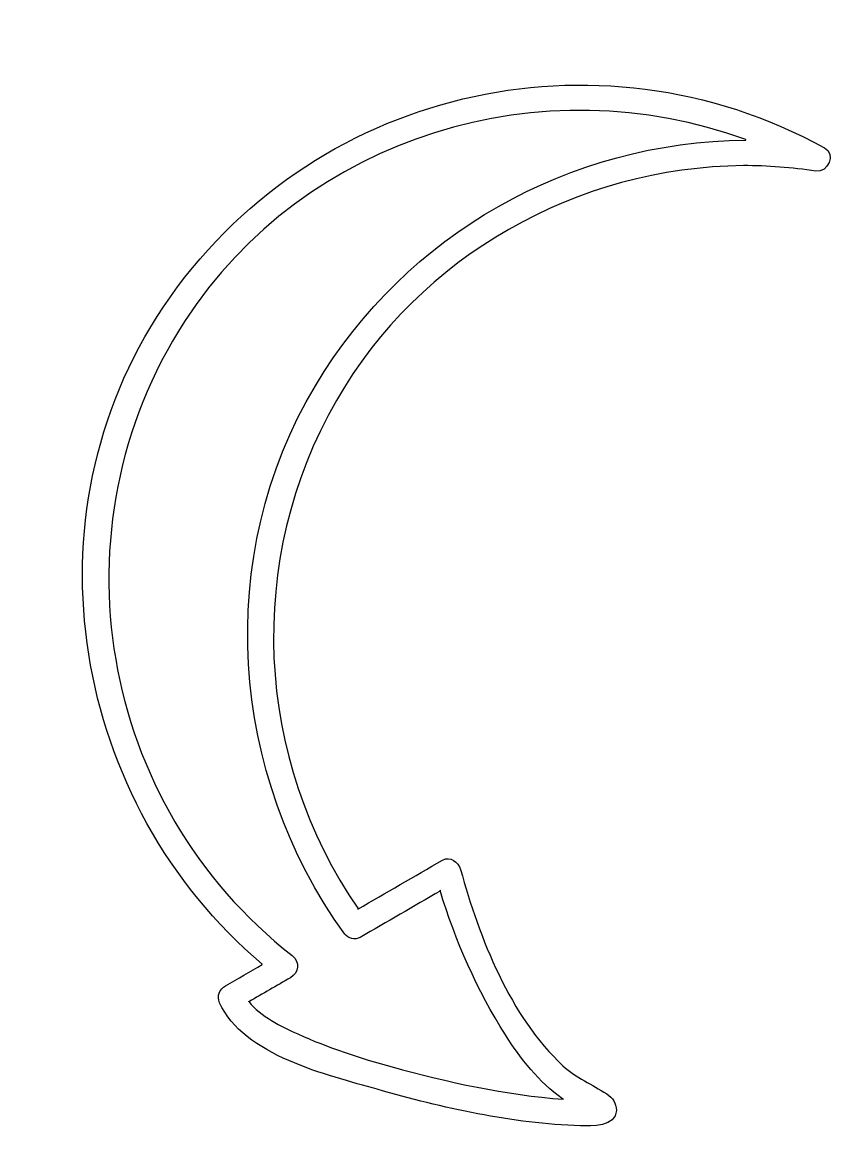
# Model space of a CAD drawing. Header units: centimetres. Extents: x -8.5 to 7.4, y -10.2 to 11.4.
import ezdxf

# ---------------------------------------------------------------- set-up
doc = ezdxf.new("R2010")
doc.units = ezdxf.units.CM
doc.header["$MEASUREMENT"] = 0
doc.layers.add('Camada 1', color=7, linetype='Continuous')

msp = doc.modelspace()

# ---------------------------------------------------------------- linework, layer by layer
at = {"layer": 'Camada 1'}
for points, knots in [([(-1.91356, -5.9346), (-3.95024, -2.98897), (-4.13061, 0.89051), (-2.34277, 4.00577), (-2.34277, 4.00577), (-0.72042, 6.83265), (2.37219, 8.56332), (5.61098, 8.59348), (5.61098, 8.59348), (6.08755, 8.59793), (6.55689, 8.55244), (7.02904, 8.48749), (7.02904, 8.48749), (7.26746, 8.45463), (7.41986, 8.81994), (7.19655, 8.94273), (7.19655, 8.94273), (2.72922, 11.39875), (-2.87548, 10.0679), (-5.72046, 5.83658), (-5.72046, 5.83658), (-8.48576, 1.72389), (-7.50069, -3.87276), (-3.7912, -7.01172), (-3.7912, -7.01172), (-3.7912, -7.01172), (-3.79199, -7.01664), (-3.79199, -7.01664), (-3.79199, -7.01664), (-4.03038, -7.15459), (-4.26874, -7.29257), (-4.50713, -7.43061), (-4.50713, -7.43061), (-4.62746, -7.50025), (-4.68538, -7.6322), (-4.62609, -7.76491), (-4.62609, -7.76491), (-4.16532, -8.79528), (-2.50728, -9.18133), (-1.54422, -9.45578), (-1.54422, -9.45578), (-0.2688, -9.81934), (1.09712, -10.12774), (2.42784, -10.16722), (2.42784, -10.16722), (2.62678, -10.17315), (3.13396, -10.19021), (3.12856, -9.87025), (3.12856, -9.87025), (3.12605, -9.72108), (3.06032, -9.6271), (2.93954, -9.54563), (2.93954, -9.54563), (2.65202, -9.35172), (2.34865, -9.238), (2.08573, -8.99583), (2.08573, -8.99583), (1.05637, -8.04777), (0.45013, -6.48845), (0.08405, -5.16101), (0.08405, -5.16101), (0.04423, -5.01663), (-0.11788, -4.88944), (-0.2707, -4.97792), (-0.2707, -4.97792), (-0.8214, -5.29685), (-1.37213, -5.61565), (-1.92286, -5.93442), (-1.92286, -5.93442), (-1.92286, -5.93442), (-1.91356, -5.9346), (-1.91356, -5.9346)], [0, 0, 0, 0, 0.05263158, 0.05263158, 0.05263158, 0.05263158, 0.10526316, 0.10526316, 0.10526316, 0.10526316, 0.15789474, 0.15789474, 0.15789474, 0.15789474, 0.21052632, 0.21052632, 0.21052632, 0.21052632, 0.26315789, 0.26315789, 0.26315789, 0.26315789, 0.31578947, 0.31578947, 0.31578947, 0.31578947, 0.36842105, 0.36842105, 0.36842105, 0.36842105, 0.42105263, 0.42105263, 0.42105263, 0.42105263, 0.47368421, 0.47368421, 0.47368421, 0.47368421, 0.52631579, 0.52631579, 0.52631579, 0.52631579, 0.57894737, 0.57894737, 0.57894737, 0.57894737, 0.63157895, 0.63157895, 0.63157895, 0.63157895, 0.68421053, 0.68421053, 0.68421053, 0.68421053, 0.73684211, 0.73684211, 0.73684211, 0.73684211, 0.78947368, 0.78947368, 0.78947368, 0.78947368, 0.84210526, 0.84210526, 0.84210526, 0.84210526, 0.89473684, 0.89473684, 0.89473684, 0.89473684, 1, 1, 1, 1]), ([(2.09583, -9.64893), (0.96868, -9.57196), (-0.1689, -9.3114), (-1.25165, -9.01808), (-1.25165, -9.01808), (-1.88115, -8.84769), (-2.50358, -8.64221), (-3.09839, -8.37353), (-3.09839, -8.37353), (-3.4175, -8.22949), (-3.82359, -8.03653), (-4.05581, -7.74094), (-4.05581, -7.74094), (-4.05581, -7.74094), (-4.05375, -7.74605), (-4.05375, -7.74605), (-4.05375, -7.74605), (-3.78284, -7.58926), (-3.51191, -7.43244), (-3.241, -7.27554), (-3.241, -7.27554), (-3.07482, -7.17942), (-3.04865, -6.9654), (-3.2048, -6.8435), (-3.2048, -6.8435), (-6.9925, -3.88707), (-7.92095, 1.51246), (-5.30954, 5.54879), (-5.30954, 5.54879), (-2.95493, 9.18829), (1.70374, 10.55711), (5.6576, 9.10196), (5.6576, 9.10196), (5.6576, 9.10196), (5.65818, 9.09302), (5.65818, 9.09302), (5.65818, 9.09302), (2.20053, 9.06084), (-0.9758, 7.26779), (-2.75377, 4.29353), (-2.75377, 4.29353), (-4.74659, 0.95975), (-4.43586, -3.30676), (-2.17978, -6.42376), (-2.17978, -6.42376), (-2.11832, -6.50859), (-1.97166, -6.54076), (-1.88075, -6.48811), (-1.88075, -6.48811), (-1.35841, -6.18572), (-0.83604, -5.88327), (-0.31368, -5.58083), (-0.31368, -5.58083), (-0.31368, -5.58083), (-0.31783, -5.56646), (-0.31783, -5.56646), (-0.31783, -5.56646), (-0.01763, -6.55537), (0.40663, -7.5244), (0.96093, -8.39176), (0.96093, -8.39176), (1.25374, -8.84997), (1.61876, -9.31952), (2.0752, -9.64049), (2.0752, -9.64049), (2.0752, -9.64049), (2.09583, -9.64893), (2.09583, -9.64893)], [0, 0, 0, 0, 0.05555556, 0.05555556, 0.05555556, 0.05555556, 0.11111111, 0.11111111, 0.11111111, 0.11111111, 0.16666667, 0.16666667, 0.16666667, 0.16666667, 0.22222222, 0.22222222, 0.22222222, 0.22222222, 0.27777778, 0.27777778, 0.27777778, 0.27777778, 0.33333333, 0.33333333, 0.33333333, 0.33333333, 0.38888889, 0.38888889, 0.38888889, 0.38888889, 0.44444444, 0.44444444, 0.44444444, 0.44444444, 0.5, 0.5, 0.5, 0.5, 0.55555556, 0.55555556, 0.55555556, 0.55555556, 0.61111111, 0.61111111, 0.61111111, 0.61111111, 0.66666667, 0.66666667, 0.66666667, 0.66666667, 0.72222222, 0.72222222, 0.72222222, 0.72222222, 0.77777778, 0.77777778, 0.77777778, 0.77777778, 0.83333333, 0.83333333, 0.83333333, 0.83333333, 0.88888889, 0.88888889, 0.88888889, 0.88888889, 1, 1, 1, 1])]:
    msp.add_open_spline(points, degree=3, knots=knots, dxfattribs=at)

doc.saveas('drawing.dxf')
